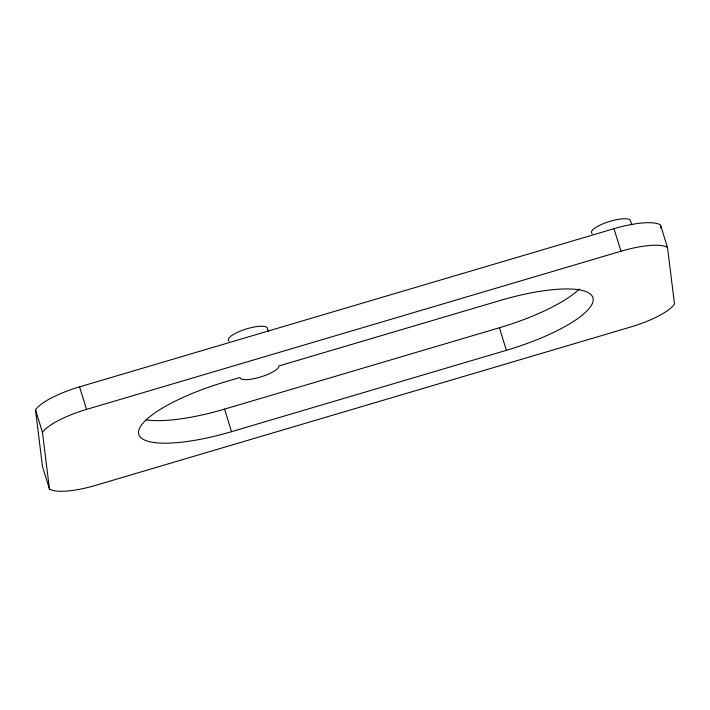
<?xml version="1.0" encoding="UTF-8"?>
<svg xmlns="http://www.w3.org/2000/svg" width="710" height="710" viewBox="0 0 710 710"><rect width="100%" height="100%" fill="white"/><g stroke="black" fill="none" stroke-linecap="round" stroke-linejoin="round"><path stroke-width="1.06" d="M79.564 386.861L613.999 228.691A48.937 12.913 -17.2 0 1 660.513 224.955L667.498 247.497L674.5 304.013A48.937 12.913 -17.2 0 1 630.382 327.097L95.948 485.276A48.937 12.913 -17.2 0 1 49.443 489.012L42.458 466.47L35.5 409.865A48.937 12.913 -17.2 0 1 79.564 386.861L86.54 409.413A48.937 12.913 -17.2 0 0 42.476 432.417L49.443 489.012M86.54 409.413L620.975 251.233A48.937 12.913 -17.2 0 1 667.498 247.497M146.082 419.832A93.8 24.752 -17.2 0 0 224.546 409.12L499.405 327.763A93.8 24.752 -17.2 0 0 579.324 289.014M231.522 431.662L506.381 350.314A93.8 24.752 -17.2 0 0 593.152 298.795A93.8 24.752 -17.2 0 0 500.204 300.463L278.968 365.943A20.395 5.378 -17.2 0 1 273.723 371.463L269.782 373.522A20.395 5.378 -17.2 0 1 240.743 378.714L239.9 377.507L225.345 381.811A93.8 24.752 -17.2 0 0 138.583 433.331A93.8 24.752 -17.2 0 0 231.522 431.662L224.546 409.12M631.731 224.892L630.489 220.881A20.395 5.378 -17.2 0 0 607.742 222.044A20.395 5.378 -17.2 0 0 592.264 233.652M613.999 228.691L620.975 251.233M499.405 327.763L506.381 350.314M268.265 331.366L267.333 328.366A20.395 5.378 -17.2 0 0 244.586 329.529A20.395 5.378 -17.2 0 0 229.108 341.128M35.5 409.865L42.476 432.417M660.646 226.037L660.921 228.212"/></g></svg>
